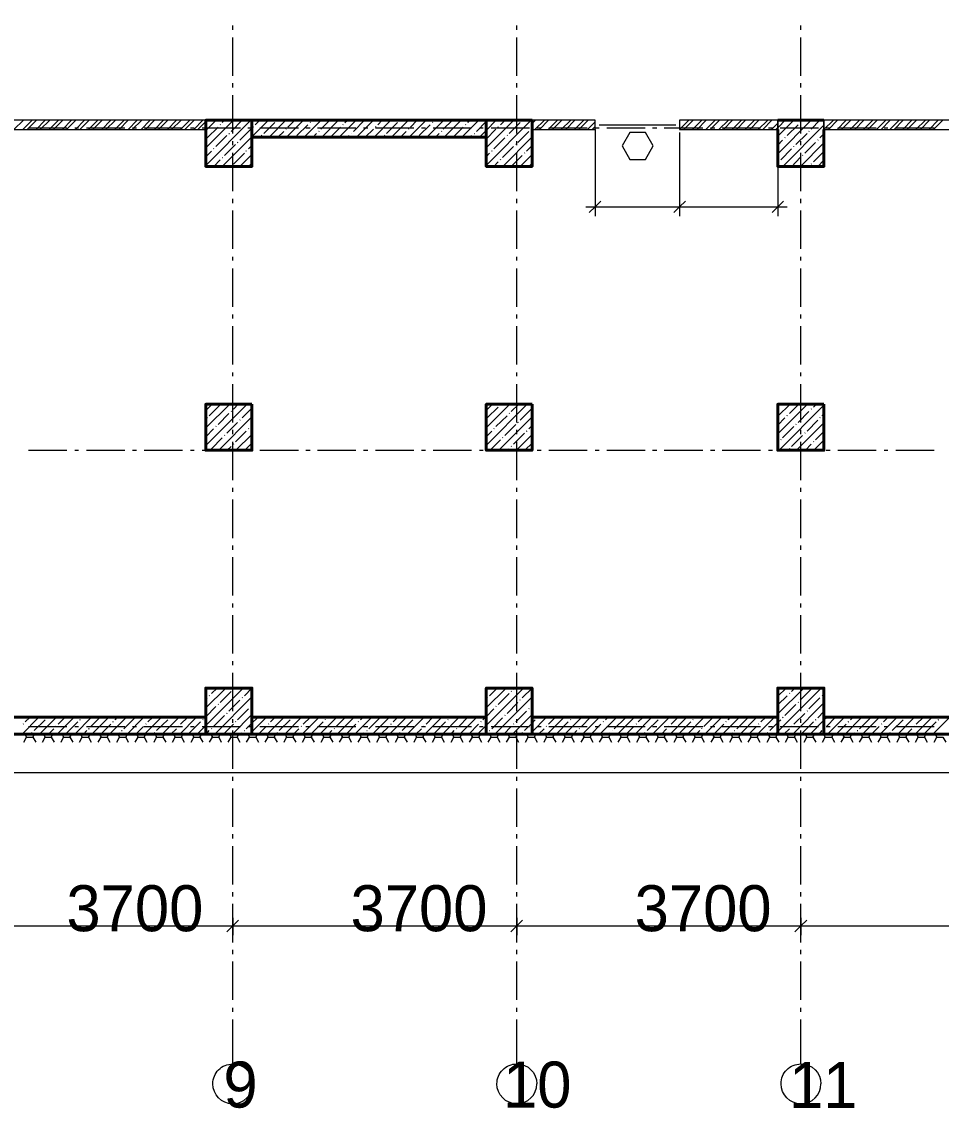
# Model space of a CAD drawing. Header units: millimetres. Extents: x -249154 to 415037, y -45458 to 354837.
# Drawn here: x -206951 to -194967, y -3469 to 10702 of the extents above; entities that cross this region are included whole.
import ezdxf

# ---------------------------------------------------------------- set-up
doc = ezdxf.new("R2010")
doc.units = ezdxf.units.MM

msp = doc.modelspace()

# ---------------------------------------------------------------- linework, layer by layer
at = {"lineweight": 9}
for points in [[(-191611, 25247), (-191611, 25650), (-195996, 25650), (-195996, 29132), (-230738, 29132), (-230738, 909), (-191611, 909), (-191611, 1308)], [(-204202, 10598), (-204202, 10653)], [(-200499, 10598), (-200499, 10653)], [(-196797, 10598), (-196797, 10653)], [(-204202, 9996), (-204202, 10496)], [(-200499, 9996), (-200499, 10496)], [(-196797, 9996), (-196797, 10496)], [(-204202, 9844), (-204202, 9899)], [(-200499, 9844), (-200499, 9899)], [(-196797, 9844), (-196797, 9899)], [(-204202, 9242), (-204202, 9746)], [(-200499, 9242), (-200499, 9746)], [(-196797, 9242), (-196797, 9746)], [(-207053, 9297), (-206930, 9416)], [(-206938, 9297), (-206816, 9416)], [(-206879, 9297), (-206761, 9416)], [(-206765, 9297), (-206646, 9416)], [(-206710, 9297), (-206587, 9416)], [(-206595, 9297), (-206472, 9416)], [(-206536, 9297), (-206417, 9416)], [(-206422, 9297), (-206303, 9416)], [(-206367, 9297), (-206248, 9416)], [(-206252, 9297), (-206134, 9416)], [(-206193, 9297), (-206074, 9416)], [(-206083, 9297), (-205960, 9416)], [(-206023, 9297), (-205905, 9416)], [(-205909, 9297), (-205790, 9416)], [(-205854, 9297), (-205731, 9416)], [(-205740, 9297), (-205617, 9416)], [(-205680, 9297), (-205562, 9416)], [(-205566, 9297), (-205447, 9416)], [(-205511, 9297), (-205388, 9416)], [(-205396, 9297), (-205278, 9416)], [(-205337, 9297), (-205219, 9416)], [(-205223, 9297), (-205104, 9416)], [(-205168, 9297), (-205049, 9416)], [(-205053, 9297), (-204935, 9416)], [(-204998, 9297), (-204875, 9416)], [(-204884, 9297), (-204761, 9416)], [(-204825, 9297), (-204706, 9416)], [(-204710, 9297), (-204592, 9416)], [(-204655, 9297), (-204553, 9399)], [(-204553, 9285), (-204418, 9416)], [(-204553, 9056), (-204193, 9416)], [(-204553, 8827), (-203965, 9416)], [(-204553, 9399), (-204532, 9416)], [(-204363, 9357), (-204359, 9361)], [(-204337, 8814), (-203952, 9200), (-203736, 9416)], [(-204337, 9386), (-204308, 9416)], [(-204223, 9272), (-204079, 9416)], [(-203910, 9357), (-203850, 9416)], [(-203795, 9242), (-203651, 9386)], [(-203727, 9196), (-203507, 9416)], [(-203621, 9416), (-203621, 9416)], [(-203499, 9196), (-203278, 9416)], [(-203482, 9327), (-203393, 9416)], [(-203367, 9217), (-203223, 9357)], [(-203270, 9196), (-203050, 9416)], [(-203194, 9386), (-203189, 9391)], [(-203168, 9416), (-203164, 9416)], [(-203054, 9302), (-202935, 9416)], [(-203041, 9196), (-202821, 9416)], [(-202812, 9196), (-202592, 9416)], [(-202766, 9357), (-202761, 9361)], [(-202740, 9386), (-202706, 9416)], [(-202626, 9272), (-202482, 9416)], [(-202588, 9196), (-202367, 9416)], [(-202359, 9196), (-202139, 9416)], [(-202312, 9357), (-202253, 9416)], [(-202198, 9242), (-202054, 9386)], [(-202130, 9196), (-201910, 9416)], [(-202024, 9416), (-202024, 9416)], [(-201901, 9196), (-201681, 9416)], [(-201885, 9327), (-201796, 9416)], [(-201770, 9217), (-201626, 9357)], [(-201673, 9196), (-201452, 9416)], [(-201596, 9386), (-201592, 9391)], [(-201567, 9416), (-201567, 9416)], [(-201457, 9302), (-201338, 9416)], [(-201444, 9196), (-201224, 9416)], [(-201215, 9196), (-200995, 9416)], [(-201169, 9357), (-201164, 9361)], [(-201139, 9386), (-201109, 9416)], [(-201025, 9272), (-200897, 9399), (-200885, 9416)], [(-200986, 9196), (-200897, 9285), (-200766, 9416)], [(-200897, 9056), (-200537, 9416)], [(-200897, 8827), (-200313, 9416)], [(-200711, 9357), (-200652, 9416)], [(-200597, 9242), (-200457, 9386)], [(-200427, 9416), (-200427, 9416)], [(-200300, 9374), (-200254, 9416)], [(-200300, 9297), (-199478, 9297), (-199478, 9416), (-200300, 9416)], [(-200262, 9297), (-200139, 9416)], [(-200203, 9297), (-200084, 9416)], [(-200088, 9297), (-199970, 9416)], [(-200033, 9297), (-199910, 9416)], [(-199919, 9297), (-199796, 9416)], [(-199860, 9297), (-199741, 9416)], [(-199745, 9297), (-199627, 9416)], [(-199690, 9297), (-199567, 9416)], [(-199576, 9297), (-199478, 9395)], [(-199427, 9357), (-198428, 9357)], [(-198377, 9297), (-198258, 9416)], [(-198377, 9412), (-198373, 9416)], [(-198322, 9297), (-198199, 9416)], [(-198207, 9297), (-198085, 9416)], [(-198148, 9297), (-198029, 9416)], [(-198034, 9297), (-197915, 9416)], [(-197979, 9297), (-197856, 9416)], [(-197864, 9297), (-197741, 9416)], [(-197805, 9297), (-197686, 9416)], [(-197691, 9297), (-197572, 9416)], [(-197635, 9297), (-197517, 9416)], [(-197521, 9297), (-197402, 9416)], [(-197462, 9297), (-197343, 9416)], [(-197352, 9297), (-197229, 9416)], [(-197292, 9297), (-197174, 9416)], [(-197178, 9297), (-197097, 9378)], [(-197097, 9208), (-196886, 9416)], [(-197097, 8980), (-196661, 9416)], [(-197097, 9416), (-197097, 9297)], [(-197089, 9327), (-197000, 9416)], [(-196975, 9217), (-196831, 9357)], [(-196805, 9386), (-196801, 9391)], [(-196776, 9416), (-196771, 9416)], [(-196661, 9302), (-196547, 9416)], [(-196496, 9297), (-196373, 9416)], [(-196496, 9407), (-196487, 9416)], [(-196496, 9297), (-196496, 9416)], [(-196437, 9297), (-196318, 9416)], [(-196322, 9297), (-196204, 9416)], [(-196267, 9297), (-196144, 9416)], [(-196153, 9297), (-196030, 9416)], [(-196093, 9297), (-195975, 9416)], [(-195979, 9297), (-195860, 9416)], [(-195924, 9297), (-195801, 9416)], [(-195810, 9297), (-195691, 9416)], [(-195750, 9297), (-195632, 9416)], [(-195636, 9297), (-195517, 9416)], [(-195581, 9297), (-195462, 9416)], [(-195466, 9297), (-195348, 9416)], [(-195411, 9297), (-195289, 9416)], [(-195297, 9297), (-195174, 9416)], [(-195238, 9297), (-195119, 9416)], [(-195123, 9297), (-195005, 9416)], [(-195068, 9297), (-194945, 9416)], [(-206862, 9319), (-206362, 9319)], [(-206261, 9319), (-206210, 9319)], [(-206108, 9319), (-205608, 9319)], [(-205507, 9319), (-205456, 9319)], [(-205354, 9319), (-204854, 9319)], [(-204753, 9319), (-204702, 9319)], [(-204600, 9319), (-204100, 9319)], [(-204536, 9187), (-204392, 9327)], [(-204422, 9073), (-204278, 9217)], [(-204253, 9242), (-204244, 9246)], [(-204109, 9158), (-203965, 9302)], [(-204003, 9319), (-203948, 9319)], [(-203935, 9327), (-203931, 9335)], [(-203846, 9319), (-203346, 9319)], [(-203825, 9217), (-203816, 9221)], [(-203613, 9196), (-203537, 9272)], [(-203507, 9302), (-203503, 9306)], [(-203249, 9319), (-203194, 9319)], [(-203155, 9196), (-203109, 9242)], [(-203096, 9319), (-202596, 9319)], [(-203079, 9272), (-203075, 9276)], [(-202927, 9196), (-202795, 9327)], [(-202698, 9196), (-202681, 9217)], [(-202651, 9242), (-202647, 9246)], [(-202495, 9319), (-202440, 9319)], [(-202473, 9196), (-202367, 9302)], [(-202342, 9319), (-201842, 9319)], [(-202338, 9327), (-202334, 9335)], [(-202223, 9217), (-202219, 9221)], [(-202016, 9196), (-201940, 9272)], [(-201910, 9302), (-201906, 9306)], [(-201741, 9319), (-201690, 9319)], [(-201588, 9319), (-201088, 9319)], [(-201558, 9196), (-201512, 9242)], [(-201482, 9272), (-201478, 9276)], [(-201330, 9196), (-201198, 9327)], [(-201101, 9196), (-201084, 9217)], [(-201054, 9242), (-201050, 9246)], [(-200986, 9319), (-200936, 9319)], [(-200897, 9170), (-200770, 9302)], [(-200834, 9319), (-200334, 9319)], [(-200741, 9327), (-200736, 9335)], [(-200626, 9217), (-200622, 9221)], [(-200487, 9128), (-200343, 9272)], [(-200313, 9302), (-200309, 9306)], [(-200232, 9319), (-200182, 9319)], [(-200080, 9319), (-199580, 9319)], [(-199516, 9297), (-199478, 9335)], [(-199478, 9319), (-199427, 9319)], [(-199478, 9297), (-199478, 8289), (-199478, 8166)], [(-199326, 9319), (-198826, 9319)], [(-198728, 9319), (-198673, 9319)], [(-198576, 9319), (-198072, 9319)], [(-198377, 9255), (-198377, 8289), (-198377, 8166)], [(-197974, 9319), (-197919, 9319)], [(-197822, 9319), (-197322, 9319)], [(-197220, 9319), (-197165, 9319)], [(-197123, 9297), (-197097, 9323)], [(-197068, 9319), (-196568, 9319)], [(-197030, 8814), (-196496, 9352)], [(-196860, 9102), (-196716, 9242)], [(-196691, 9272), (-196687, 9276)], [(-196547, 9187), (-196496, 9238)], [(-196466, 9319), (-196415, 9319)], [(-196314, 9319), (-195814, 9319)], [(-195712, 9319), (-195661, 9319)], [(-195560, 9319), (-195060, 9319)], [(-204308, 8958), (-204164, 9102)], [(-204202, 9090), (-204202, 9145)], [(-204138, 9128), (-204130, 9132)], [(-203994, 9043), (-203952, 9086)], [(-200800, 9043), (-200656, 9187)], [(-200686, 8929), (-200542, 9073)], [(-200681, 8814), (-200300, 9200)], [(-200512, 9102), (-200508, 9107)], [(-200499, 9090), (-200499, 9145)], [(-200372, 9013), (-200300, 9086)], [(-197097, 9094), (-197034, 9158)], [(-197004, 9187), (-197000, 9191)], [(-196890, 9073), (-196886, 9077)], [(-196801, 8814), (-196496, 9124)], [(-196797, 9090), (-196797, 9145)], [(-196746, 8988), (-196606, 9128)], [(-196576, 9158), (-196572, 9162)], [(-204553, 8941), (-204477, 9013)], [(-204452, 9043), (-204448, 9047)], [(-204337, 8929), (-204333, 8933)], [(-204202, 8492), (-204202, 8992)], [(-204193, 8844), (-204049, 8988)], [(-204109, 8814), (-203952, 8971)], [(-204024, 9013), (-204020, 9022)], [(-200897, 8941), (-200855, 8988)], [(-200825, 9013), (-200821, 9022)], [(-200571, 8814), (-200427, 8958)], [(-200499, 8492), (-200499, 8992)], [(-200457, 8814), (-200300, 8971)], [(-200398, 8988), (-200393, 8992)], [(-197059, 8899), (-196920, 9043)], [(-196915, 8814), (-196805, 8929)], [(-196797, 8492), (-196797, 8992)], [(-196776, 8958), (-196771, 8963)], [(-196631, 8874), (-196496, 9009)], [(-204448, 8814), (-204363, 8899)], [(-204223, 8814), (-204219, 8819)], [(-203994, 8814), (-203952, 8857)], [(-200796, 8814), (-200741, 8874)], [(-200711, 8899), (-200707, 8908)], [(-200343, 8814), (-200313, 8844)], [(-197097, 8814), (-197097, 8289), (-197097, 8166)], [(-197089, 8874), (-197085, 8878)], [(-196661, 8844), (-196657, 8848)], [(-196576, 8814), (-196496, 8895)], [(-204202, 8336), (-204202, 8391)], [(-200499, 8336), (-200499, 8391)], [(-196797, 8336), (-196797, 8391)], [(-204202, 7738), (-204202, 8238)], [(-200499, 7738), (-200499, 8238)], [(-199597, 8289), (-198377, 8289), (-196975, 8289)], [(-196797, 7738), (-196797, 8238)], [(-204202, 7586), (-204202, 7637)], [(-200499, 7586), (-200499, 7637)], [(-196797, 7586), (-196797, 7637)], [(-204202, 6984), (-204202, 7484)], [(-200499, 6984), (-200499, 7484)], [(-196797, 6984), (-196797, 7484)], [(-204202, 6832), (-204202, 6883)], [(-200499, 6832), (-200499, 6883)], [(-196797, 6832), (-196797, 6883)], [(-204202, 6230), (-204202, 6730)], [(-200499, 6230), (-200499, 6730)], [(-196797, 6230), (-196797, 6730)], [(-204202, 6078), (-204202, 6129)], [(-200499, 6078), (-200499, 6129)], [(-196797, 6078), (-196797, 6129)], [(-204202, 5476), (-204202, 5976)], [(-200499, 5476), (-200499, 5976)], [(-196797, 5476), (-196797, 5976)], [(-204553, 5633), (-204469, 5713)], [(-204553, 5404), (-204240, 5713)], [(-204553, 5175), (-204015, 5713)], [(-204507, 5561), (-204363, 5705)], [(-204193, 5650), (-204130, 5713)], [(-200897, 5633), (-200817, 5713)], [(-200897, 5404), (-200588, 5713)], [(-200897, 5175), (-200364, 5713)], [(-200885, 5535), (-200741, 5675)], [(-200711, 5705), (-200707, 5709)], [(-200571, 5620), (-200474, 5713)], [(-197097, 5557), (-196936, 5713)], [(-197097, 5328), (-196708, 5713)], [(-197089, 5675), (-197085, 5684)], [(-197081, 5112), (-196496, 5701)], [(-197059, 5705), (-197051, 5713)], [(-196945, 5591), (-196822, 5713)], [(-196631, 5675), (-196593, 5713)], [(-204536, 5535), (-204532, 5540)], [(-204392, 5451), (-204253, 5591)], [(-204384, 5112), (-203952, 5548)], [(-204223, 5620), (-204219, 5624)], [(-204079, 5535), (-203952, 5663)], [(-200770, 5421), (-200626, 5561)], [(-200732, 5112), (-200300, 5548)], [(-200597, 5591), (-200592, 5595)], [(-200457, 5506), (-200313, 5650)], [(-197097, 5442), (-197004, 5535)], [(-196975, 5561), (-196970, 5569)], [(-196831, 5476), (-196691, 5620)], [(-196661, 5650), (-196657, 5654)], [(-196547, 5535), (-196543, 5540)], [(-196517, 5561), (-196496, 5586)], [(-204553, 5290), (-204452, 5391)], [(-204422, 5421), (-204418, 5425)], [(-204278, 5336), (-204138, 5476)], [(-204109, 5506), (-204104, 5510)], [(-203994, 5391), (-203990, 5396)], [(-203965, 5421), (-203952, 5434)], [(-200800, 5391), (-200792, 5396)], [(-200656, 5307), (-200512, 5451)], [(-200487, 5476), (-200478, 5480)], [(-200343, 5391), (-200300, 5434)], [(-197034, 5277), (-196890, 5421)], [(-196860, 5451), (-196856, 5455)], [(-196852, 5112), (-196496, 5472)], [(-196716, 5362), (-196576, 5506)], [(-204477, 5133), (-204337, 5277)], [(-204308, 5307), (-204303, 5311)], [(-204202, 5324), (-204202, 5379)], [(-204164, 5222), (-204024, 5362)], [(-204159, 5112), (-203952, 5319)], [(-200897, 5290), (-200825, 5362)], [(-200847, 5112), (-200711, 5247)], [(-200686, 5277), (-200681, 5281)], [(-200542, 5192), (-200398, 5336)], [(-200503, 5112), (-200300, 5319)], [(-200499, 5324), (-200499, 5379)], [(-200372, 5362), (-200364, 5366)], [(-197059, 5247), (-197055, 5252)], [(-196920, 5163), (-196776, 5307)], [(-196797, 5324), (-196797, 5379)], [(-196746, 5336), (-196742, 5341)], [(-196627, 5112), (-196496, 5243)], [(-196606, 5247), (-196496, 5358)], [(-206862, 5112), (-206362, 5112)], [(-206261, 5112), (-206210, 5112)], [(-206108, 5112), (-205608, 5112)], [(-205507, 5112), (-205456, 5112)], [(-205354, 5112), (-204854, 5112)], [(-204753, 5112), (-204702, 5112)], [(-204600, 5112), (-204100, 5112)], [(-204274, 5112), (-204223, 5163)], [(-204202, 4722), (-204202, 5222)], [(-204193, 5192), (-204189, 5197)], [(-204045, 5112), (-203952, 5205)], [(-204003, 5112), (-203948, 5112)], [(-203846, 5112), (-203346, 5112)], [(-203249, 5112), (-203194, 5112)], [(-203096, 5112), (-202596, 5112)], [(-202495, 5112), (-202440, 5112)], [(-202342, 5112), (-201842, 5112)], [(-201741, 5112), (-201690, 5112)], [(-201588, 5112), (-201088, 5112)], [(-200986, 5112), (-200936, 5112)], [(-200834, 5112), (-200334, 5112)], [(-200618, 5112), (-200597, 5133)], [(-200571, 5163), (-200567, 5167)], [(-200499, 4722), (-200499, 5222)], [(-200393, 5112), (-200300, 5205)], [(-200232, 5112), (-200182, 5112)], [(-200080, 5112), (-199580, 5112)], [(-199478, 5112), (-199427, 5112)], [(-199326, 5112), (-198826, 5112)], [(-198728, 5112), (-198673, 5112)], [(-198576, 5112), (-198072, 5112)], [(-197974, 5112), (-197919, 5112)], [(-197822, 5112), (-197322, 5112)], [(-197220, 5112), (-197165, 5112)], [(-197097, 5213), (-197089, 5222)], [(-197068, 5112), (-196568, 5112)], [(-196945, 5133), (-196941, 5141)], [(-196797, 4722), (-196797, 5222)], [(-196737, 5112), (-196661, 5192)], [(-196631, 5222), (-196627, 5226)], [(-196466, 5112), (-196415, 5112)], [(-196314, 5112), (-195814, 5112)], [(-195712, 5112), (-195661, 5112)], [(-195560, 5112), (-195060, 5112)], [(-204202, 4570), (-204202, 4625)], [(-200499, 4570), (-200499, 4625)], [(-196797, 4570), (-196797, 4625)], [(-204202, 3968), (-204202, 4472)], [(-200499, 3968), (-200499, 4472)], [(-196797, 3968), (-196797, 4472)], [(-204202, 3815), (-204202, 3871)], [(-200499, 3815), (-200499, 3871)], [(-196797, 3815), (-196797, 3871)], [(-204202, 3218), (-204202, 3718)], [(-200499, 3218), (-200499, 3718)], [(-196797, 3218), (-196797, 3718)], [(-204202, 3061), (-204202, 3116)], [(-200499, 3061), (-200499, 3116)], [(-196797, 3061), (-196797, 3116)], [(-204202, 2464), (-204202, 2964)], [(-200499, 2464), (-200499, 2964)], [(-196797, 2464), (-196797, 2964)], [(-204202, 2312), (-204202, 2362)], [(-200499, 2312), (-200499, 2362)], [(-196797, 2312), (-196797, 2362)], [(-204202, 1710), (-204202, 2210)], [(-200499, 1710), (-200499, 2210)], [(-196797, 1710), (-196797, 2210)], [(-204664, 1409), (-204553, 1524), (-204066, 2011)], [(-204553, 1981), (-204520, 2011)], [(-204553, 1752), (-204291, 2011)], [(-204477, 1939), (-204405, 2011)], [(-204193, 1998), (-204189, 2002)], [(-204049, 1909), (-203952, 2011)], [(-201012, 1409), (-200897, 1524), (-200410, 2011)], [(-200897, 1981), (-200868, 2011)], [(-200897, 1752), (-200639, 2011)], [(-200855, 1909), (-200753, 2011)], [(-200542, 1998), (-200525, 2011)], [(-200427, 1884), (-200300, 2011)], [(-197131, 1409), (-197097, 1447), (-196530, 2011)], [(-197097, 1905), (-196987, 2011)], [(-197097, 1676), (-196759, 2011)], [(-196920, 1968), (-196873, 2011)], [(-196805, 1854), (-196661, 1998)], [(-204553, 1867), (-204536, 1884)], [(-204507, 1909), (-204503, 1913)], [(-204435, 1409), (-203952, 1896)], [(-204363, 1824), (-204223, 1968)], [(-204253, 1710), (-204109, 1854)], [(-204079, 1884), (-204075, 1888)], [(-200885, 1884), (-200881, 1888)], [(-200783, 1409), (-200300, 1896)], [(-200741, 1795), (-200597, 1939)], [(-200571, 1968), (-200567, 1973)], [(-200457, 1854), (-200453, 1858)], [(-197097, 1791), (-196975, 1909)], [(-196945, 1939), (-196941, 1943)], [(-196691, 1740), (-196547, 1884)], [(-196517, 1909), (-196513, 1913)], [(-204553, 1638), (-204422, 1769)], [(-204392, 1795), (-204388, 1803)], [(-204138, 1596), (-203994, 1740)], [(-203965, 1769), (-203960, 1774)], [(-200897, 1638), (-200800, 1740)], [(-200770, 1769), (-200766, 1774)], [(-200626, 1680), (-200487, 1824)], [(-200512, 1570), (-200372, 1710)], [(-200343, 1740), (-200338, 1744)], [(-200313, 1769), (-200300, 1782)], [(-197004, 1655), (-196860, 1795)], [(-196903, 1409), (-196496, 1820)], [(-196831, 1824), (-196826, 1829)], [(-196716, 1710), (-196712, 1714)], [(-196576, 1625), (-196496, 1706)], [(-206947, 1409), (-206727, 1630)], [(-206905, 1570), (-206841, 1630)], [(-206790, 1456), (-206646, 1596)], [(-206718, 1409), (-206498, 1630)], [(-206621, 1625), (-206612, 1630)], [(-206489, 1409), (-206269, 1630)], [(-206477, 1541), (-206384, 1630)], [(-206362, 1426), (-206218, 1570)], [(-206261, 1409), (-206040, 1630)], [(-206193, 1596), (-206184, 1600)], [(-206163, 1625), (-206155, 1630)], [(-206049, 1511), (-205930, 1630)], [(-206036, 1409), (-205816, 1630)], [(-205807, 1409), (-205587, 1630)], [(-205765, 1570), (-205757, 1574)], [(-205735, 1596), (-205701, 1630)], [(-205621, 1481), (-205477, 1625)], [(-205579, 1409), (-205358, 1630)], [(-205350, 1409), (-205130, 1630)], [(-205308, 1570), (-205244, 1630)], [(-205193, 1456), (-205049, 1596)], [(-205121, 1409), (-204901, 1630)], [(-205019, 1625), (-205015, 1630)], [(-204892, 1409), (-204672, 1630)], [(-204880, 1541), (-204786, 1630)], [(-204765, 1426), (-204621, 1570)], [(-204592, 1596), (-204587, 1600)], [(-204566, 1625), (-204558, 1630)], [(-204452, 1511), (-204308, 1655)], [(-204278, 1680), (-204274, 1689)], [(-204206, 1409), (-203952, 1668)], [(-204202, 1558), (-204202, 1608)], [(-204164, 1570), (-204159, 1574)], [(-204024, 1481), (-203952, 1553), (-203880, 1625)], [(-203982, 1409), (-203952, 1439), (-203761, 1630)], [(-203753, 1409), (-203532, 1630)], [(-203710, 1570), (-203647, 1630)], [(-203596, 1456), (-203452, 1596)], [(-203524, 1409), (-203304, 1630)], [(-203422, 1625), (-203418, 1630)], [(-203295, 1409), (-203075, 1630)], [(-203283, 1541), (-203189, 1630)], [(-203168, 1426), (-203024, 1570)], [(-203066, 1409), (-202846, 1630)], [(-202994, 1596), (-202990, 1600)], [(-202965, 1625), (-202961, 1630)], [(-202855, 1511), (-202732, 1630)], [(-202838, 1409), (-202617, 1630)], [(-202609, 1409), (-202389, 1630)], [(-202567, 1570), (-202562, 1574)], [(-202537, 1596), (-202503, 1630)], [(-202427, 1481), (-202283, 1625)], [(-202380, 1409), (-202160, 1630)], [(-202156, 1409), (-201935, 1630)], [(-202109, 1570), (-202050, 1630)], [(-201995, 1456), (-201855, 1596)], [(-201927, 1409), (-201707, 1630)], [(-201825, 1625), (-201821, 1630)], [(-201698, 1409), (-201478, 1630)], [(-201681, 1541), (-201592, 1630)], [(-201567, 1426), (-201427, 1570)], [(-201469, 1409), (-201249, 1630)], [(-201397, 1596), (-201393, 1600)], [(-201368, 1625), (-201363, 1630)], [(-201253, 1511), (-201135, 1630)], [(-201241, 1409), (-201020, 1630)], [(-200969, 1570), (-200965, 1574)], [(-200940, 1596), (-200906, 1630)], [(-200825, 1481), (-200686, 1625)], [(-200656, 1655), (-200652, 1659)], [(-200554, 1409), (-200300, 1668)], [(-200499, 1558), (-200499, 1608)], [(-200398, 1456), (-200300, 1553), (-200258, 1596)], [(-200330, 1409), (-200300, 1439), (-200110, 1630)], [(-200228, 1625), (-200224, 1630)], [(-200101, 1409), (-199881, 1630)], [(-200084, 1541), (-199995, 1630)], [(-199970, 1426), (-199830, 1570)], [(-199872, 1409), (-199652, 1630)], [(-199800, 1596), (-199796, 1600)], [(-199771, 1625), (-199766, 1630)], [(-199656, 1511), (-199538, 1630)], [(-199644, 1409), (-199423, 1630)], [(-199415, 1409), (-199194, 1630)], [(-199372, 1570), (-199368, 1574)], [(-199343, 1596), (-199309, 1630)], [(-199228, 1481), (-199084, 1625)], [(-199186, 1409), (-198966, 1630)], [(-198957, 1409), (-198737, 1630)], [(-198915, 1570), (-198851, 1630)], [(-198800, 1456), (-198656, 1596)], [(-198728, 1409), (-198508, 1630)], [(-198631, 1625), (-198627, 1630)], [(-198500, 1409), (-198284, 1630)], [(-198487, 1541), (-198394, 1630)], [(-198373, 1426), (-198229, 1570)], [(-198275, 1409), (-198055, 1630)], [(-198203, 1596), (-198199, 1600)], [(-198174, 1625), (-198169, 1630)], [(-198059, 1511), (-197941, 1630)], [(-198046, 1409), (-197826, 1630)], [(-197818, 1409), (-197597, 1630)], [(-197775, 1570), (-197771, 1574)], [(-197746, 1596), (-197712, 1630)], [(-197631, 1481), (-197487, 1625)], [(-197589, 1409), (-197369, 1630)], [(-197360, 1409), (-197140, 1630)], [(-197318, 1570), (-197254, 1630)], [(-197203, 1456), (-197097, 1562), (-197059, 1596)], [(-197034, 1625), (-197025, 1630)], [(-196890, 1541), (-196746, 1680)], [(-196797, 1558), (-196797, 1608)], [(-196776, 1426), (-196631, 1570)], [(-196674, 1409), (-196496, 1591), (-196454, 1630)], [(-196606, 1596), (-196598, 1600)], [(-196462, 1511), (-196343, 1630)], [(-196449, 1409), (-196229, 1630)], [(-196221, 1409), (-196000, 1630)], [(-196178, 1570), (-196170, 1574)], [(-196149, 1596), (-196115, 1630)], [(-196034, 1481), (-195890, 1625)], [(-195992, 1409), (-195771, 1630)], [(-195763, 1409), (-195543, 1630)], [(-195721, 1570), (-195657, 1630)], [(-195606, 1456), (-195462, 1596)], [(-195534, 1409), (-195314, 1630)], [(-195433, 1625), (-195428, 1630)], [(-195305, 1409), (-195085, 1630)], [(-195293, 1541), (-195200, 1630)], [(-195178, 1426), (-195034, 1570)], [(-195077, 1409), (-194856, 1630)], [(-195005, 1596), (-195000, 1600)], [(-194979, 1625), (-194971, 1630)], [(-206934, 1541), (-206930, 1545)], [(-206862, 1511), (-206362, 1511)], [(-206820, 1426), (-206816, 1430)], [(-206604, 1409), (-206532, 1481)], [(-206506, 1511), (-206502, 1515)], [(-206261, 1511), (-206210, 1511)], [(-206146, 1409), (-206104, 1456)], [(-206108, 1511), (-205608, 1511)], [(-206079, 1481), (-206070, 1486)], [(-205922, 1409), (-205790, 1541)], [(-205693, 1409), (-205676, 1426)], [(-205651, 1456), (-205642, 1460)], [(-205507, 1511), (-205456, 1511)], [(-205464, 1409), (-205363, 1511)], [(-205354, 1511), (-204854, 1511)], [(-205333, 1541), (-205329, 1545)], [(-205223, 1426), (-205214, 1430)], [(-205007, 1409), (-204935, 1481)], [(-204905, 1511), (-204901, 1515)], [(-204753, 1511), (-204702, 1511)], [(-204600, 1511), (-204100, 1511)], [(-204549, 1409), (-204507, 1456)], [(-204477, 1481), (-204473, 1486)], [(-204320, 1409), (-204193, 1541)], [(-204202, 956), (-204202, 1456)], [(-204096, 1409), (-204079, 1426)], [(-204049, 1456), (-204045, 1460)], [(-204003, 1511), (-203948, 1511)], [(-203867, 1409), (-203765, 1511)], [(-203846, 1511), (-203346, 1511)], [(-203736, 1541), (-203732, 1545)], [(-203621, 1426), (-203617, 1430)], [(-203410, 1409), (-203338, 1481)], [(-203308, 1511), (-203304, 1515)], [(-203249, 1511), (-203194, 1511)], [(-203096, 1511), (-202596, 1511)], [(-202952, 1409), (-202910, 1456)], [(-202880, 1481), (-202876, 1486)], [(-202723, 1409), (-202596, 1541)], [(-202495, 1511), (-202440, 1511)], [(-202495, 1409), (-202482, 1426)], [(-202452, 1456), (-202448, 1460)], [(-202342, 1511), (-201842, 1511)], [(-202270, 1409), (-202168, 1511)], [(-202139, 1541), (-202134, 1545)], [(-202024, 1426), (-202020, 1430)], [(-201813, 1409), (-201741, 1481)], [(-201741, 1511), (-201690, 1511)], [(-201711, 1511), (-201707, 1515)], [(-201588, 1511), (-201088, 1511)], [(-201355, 1409), (-201313, 1456)], [(-201283, 1481), (-201279, 1486)], [(-201126, 1409), (-200999, 1541)], [(-200986, 1511), (-200936, 1511)], [(-200897, 1409), (-200885, 1426)], [(-200855, 1456), (-200851, 1460)], [(-200834, 1511), (-200334, 1511)], [(-200669, 1409), (-200571, 1511)], [(-200542, 1541), (-200537, 1545)], [(-200499, 956), (-200499, 1456)], [(-200427, 1426), (-200423, 1430)], [(-200232, 1511), (-200182, 1511)], [(-200215, 1409), (-200143, 1481)], [(-200114, 1511), (-200110, 1515)], [(-200080, 1511), (-199580, 1511)], [(-199758, 1409), (-199716, 1456)], [(-199686, 1481), (-199682, 1486)], [(-199529, 1409), (-199402, 1541)], [(-199478, 1511), (-199427, 1511)], [(-199326, 1511), (-198826, 1511)], [(-199300, 1409), (-199288, 1426)], [(-199258, 1456), (-199254, 1460)], [(-199072, 1409), (-198974, 1511)], [(-198945, 1541), (-198940, 1545)], [(-198830, 1426), (-198826, 1430)], [(-198728, 1511), (-198673, 1511)], [(-198614, 1409), (-198546, 1481)], [(-198576, 1511), (-198072, 1511)], [(-198517, 1511), (-198512, 1515)], [(-198161, 1409), (-198114, 1456)], [(-198089, 1481), (-198085, 1486)], [(-197974, 1511), (-197919, 1511)], [(-197932, 1409), (-197801, 1541)], [(-197822, 1511), (-197322, 1511)], [(-197703, 1409), (-197686, 1426)], [(-197661, 1456), (-197657, 1460)], [(-197475, 1409), (-197373, 1511)], [(-197347, 1541), (-197343, 1545)], [(-197233, 1426), (-197229, 1430)], [(-197220, 1511), (-197165, 1511)], [(-197068, 1511), (-196568, 1511)], [(-197017, 1409), (-196945, 1481)], [(-196920, 1511), (-196915, 1515)], [(-196797, 956), (-196797, 1456)], [(-196559, 1409), (-196517, 1456)], [(-196492, 1481), (-196483, 1486)], [(-196466, 1511), (-196415, 1511)], [(-196335, 1409), (-196204, 1541)], [(-196314, 1511), (-195814, 1511)], [(-196106, 1409), (-196089, 1426)], [(-196064, 1456), (-196055, 1460)], [(-195877, 1409), (-195776, 1511)], [(-195746, 1541), (-195742, 1545)], [(-195712, 1511), (-195661, 1511)], [(-195636, 1426), (-195627, 1430)], [(-195560, 1511), (-195060, 1511)], [(-195420, 1409), (-195348, 1481)], [(-195318, 1511), (-195314, 1515)], [(-206922, 1308), (-206888, 1371)], [(-206909, 1409), (-206888, 1371), (-206807, 1371), (-206769, 1308)], [(-206807, 1371), (-206786, 1409)], [(-206680, 1308), (-206646, 1371)], [(-206667, 1409), (-206646, 1371), (-206566, 1371), (-206528, 1308)], [(-206566, 1371), (-206545, 1409)], [(-206439, 1308), (-206405, 1371)], [(-206426, 1409), (-206405, 1371), (-206324, 1371), (-206286, 1308)], [(-206324, 1371), (-206299, 1409)], [(-206197, 1308), (-206163, 1371)], [(-206184, 1409), (-206163, 1371), (-206079, 1371), (-206045, 1308)], [(-206079, 1371), (-206057, 1409)], [(-205956, 1308), (-205918, 1371)], [(-205943, 1409), (-205918, 1371), (-205837, 1371), (-205803, 1308)], [(-205837, 1371), (-205816, 1409)], [(-205714, 1308), (-205676, 1371)], [(-205697, 1409), (-205676, 1371), (-205596, 1371), (-205562, 1308)], [(-205596, 1371), (-205574, 1409)], [(-205473, 1308), (-205435, 1371)], [(-205456, 1409), (-205435, 1371), (-205354, 1371), (-205320, 1308)], [(-205354, 1371), (-205333, 1409)], [(-205227, 1308), (-205193, 1371)], [(-205214, 1409), (-205193, 1371), (-205113, 1371), (-205075, 1308)], [(-205113, 1371), (-205091, 1409)], [(-204986, 1308), (-204952, 1371)], [(-204973, 1409), (-204952, 1371), (-204871, 1371), (-204833, 1308)], [(-204871, 1371), (-204850, 1409)], [(-204744, 1308), (-204710, 1371)], [(-204731, 1409), (-204710, 1371), (-204630, 1371), (-204592, 1308)], [(-204630, 1371), (-204604, 1409)], [(-204503, 1308), (-204464, 1371)], [(-204490, 1409), (-204464, 1371), (-204384, 1371), (-204350, 1308)], [(-204384, 1371), (-204363, 1409)], [(-204261, 1308), (-204223, 1371)], [(-204244, 1409), (-204223, 1371), (-204143, 1371), (-204109, 1308)], [(-204143, 1371), (-204121, 1409)], [(-204020, 1308), (-203982, 1371)], [(-204003, 1409), (-203982, 1371), (-203901, 1371), (-203867, 1308)], [(-203901, 1371), (-203880, 1409)], [(-203778, 1308), (-203740, 1371)], [(-203761, 1409), (-203740, 1371), (-203660, 1371), (-203621, 1308)], [(-203660, 1371), (-203638, 1409)], [(-203532, 1308), (-203499, 1371)], [(-203520, 1409), (-203499, 1371), (-203418, 1371), (-203380, 1308)], [(-203418, 1371), (-203397, 1409)], [(-203291, 1308), (-203257, 1371)], [(-203278, 1409), (-203257, 1371), (-203177, 1371), (-203138, 1308)], [(-203177, 1371), (-203155, 1409)], [(-203050, 1308), (-203016, 1371)], [(-203037, 1409), (-203016, 1371), (-202935, 1371), (-202897, 1308)], [(-202935, 1371), (-202910, 1409)], [(-202808, 1308), (-202770, 1371)], [(-202795, 1409), (-202770, 1371), (-202689, 1371), (-202656, 1308)], [(-202689, 1371), (-202668, 1409)], [(-202567, 1308), (-202528, 1371)], [(-202550, 1409), (-202528, 1371), (-202448, 1371), (-202414, 1308)], [(-202448, 1371), (-202427, 1409)], [(-202325, 1308), (-202287, 1371)], [(-202308, 1409), (-202287, 1371), (-202207, 1371), (-202173, 1308)], [(-202207, 1371), (-202185, 1409)], [(-202079, 1308), (-202046, 1371)], [(-202067, 1409), (-202046, 1371), (-201965, 1371), (-201927, 1308)], [(-201965, 1371), (-201944, 1409)], [(-201838, 1308), (-201804, 1371)], [(-201825, 1409), (-201804, 1371), (-201724, 1371), (-201685, 1308)], [(-201724, 1371), (-201702, 1409)], [(-201596, 1308), (-201563, 1371)], [(-201584, 1409), (-201563, 1371), (-201482, 1371), (-201444, 1308)], [(-201482, 1371), (-201457, 1409)], [(-201355, 1308), (-201321, 1371)], [(-201342, 1409), (-201321, 1371), (-201236, 1371), (-201202, 1308)], [(-201236, 1371), (-201215, 1409)], [(-201114, 1308), (-201075, 1371)], [(-201101, 1409), (-201075, 1371), (-200995, 1371), (-200961, 1308)], [(-200995, 1371), (-200974, 1409)], [(-200872, 1308), (-200834, 1371)], [(-200855, 1409), (-200834, 1371), (-200753, 1371), (-200720, 1308)], [(-200753, 1371), (-200732, 1409)], [(-200631, 1308), (-200592, 1371)], [(-200614, 1409), (-200592, 1371), (-200512, 1371), (-200478, 1308)], [(-200512, 1371), (-200491, 1409)], [(-200385, 1308), (-200351, 1371)], [(-200372, 1409), (-200351, 1371), (-200270, 1371), (-200232, 1308)], [(-200270, 1371), (-200249, 1409)], [(-200143, 1308), (-200110, 1371)], [(-200131, 1409), (-200110, 1371), (-200029, 1371), (-199991, 1308)], [(-200029, 1371), (-200008, 1409)], [(-199902, 1308), (-199868, 1371)], [(-199889, 1409), (-199868, 1371), (-199788, 1371), (-199749, 1308)], [(-199788, 1371), (-199762, 1409)], [(-199660, 1308), (-199622, 1371)], [(-199648, 1409), (-199622, 1371), (-199542, 1371), (-199508, 1308)], [(-199542, 1371), (-199521, 1409)], [(-199419, 1308), (-199381, 1371)], [(-199402, 1409), (-199381, 1371), (-199300, 1371), (-199266, 1308)], [(-199300, 1371), (-199279, 1409)], [(-199178, 1308), (-199139, 1371)], [(-199161, 1409), (-199139, 1371), (-199059, 1371), (-199025, 1308)], [(-199059, 1371), (-199038, 1409)], [(-198936, 1308), (-198898, 1371)], [(-198919, 1409), (-198898, 1371), (-198817, 1371), (-198779, 1308)], [(-198817, 1371), (-198796, 1409)], [(-198690, 1308), (-198656, 1371)], [(-198678, 1409), (-198656, 1371), (-198576, 1371), (-198538, 1308)], [(-198576, 1371), (-198555, 1409)], [(-198449, 1308), (-198415, 1371)], [(-198436, 1409), (-198415, 1371), (-198334, 1371), (-198296, 1308)], [(-198334, 1371), (-198313, 1409)], [(-198207, 1308), (-198174, 1371)], [(-198195, 1409), (-198174, 1371), (-198093, 1371), (-198055, 1308)], [(-198093, 1371), (-198068, 1409)], [(-197966, 1308), (-197928, 1371)], [(-197953, 1409), (-197928, 1371), (-197847, 1371), (-197813, 1308)], [(-197847, 1371), (-197826, 1409)], [(-197724, 1308), (-197686, 1371)], [(-197708, 1409), (-197686, 1371), (-197606, 1371), (-197572, 1308)], [(-197606, 1371), (-197585, 1409)], [(-197483, 1308), (-197445, 1371)], [(-197466, 1409), (-197445, 1371), (-197364, 1371), (-197330, 1308)], [(-197364, 1371), (-197343, 1409)], [(-197237, 1308), (-197203, 1371)], [(-197225, 1409), (-197203, 1371), (-197123, 1371), (-197085, 1308)], [(-197123, 1371), (-197102, 1409)], [(-196996, 1308), (-196962, 1371)], [(-196983, 1409), (-196962, 1371), (-196881, 1371), (-196843, 1308)], [(-196881, 1371), (-196860, 1409)], [(-196754, 1308), (-196720, 1371)], [(-196742, 1409), (-196720, 1371), (-196640, 1371), (-196602, 1308)], [(-196640, 1371), (-196615, 1409)], [(-196513, 1308), (-196479, 1371)], [(-196500, 1409), (-196479, 1371), (-196394, 1371), (-196360, 1308)], [(-196394, 1371), (-196373, 1409)], [(-196271, 1308), (-196233, 1371)], [(-196259, 1409), (-196233, 1371), (-196153, 1371), (-196119, 1308)], [(-196153, 1371), (-196132, 1409)], [(-196030, 1308), (-195992, 1371)], [(-196013, 1409), (-195992, 1371), (-195911, 1371), (-195877, 1308)], [(-195911, 1371), (-195890, 1409)], [(-195788, 1308), (-195750, 1371)], [(-195771, 1409), (-195750, 1371), (-195670, 1371), (-195636, 1308)], [(-195670, 1371), (-195649, 1409)], [(-195543, 1308), (-195509, 1371)], [(-195530, 1409), (-195509, 1371), (-195428, 1371), (-195390, 1308)], [(-195428, 1371), (-195407, 1409)], [(-195301, 1308), (-195267, 1371)], [(-195289, 1409), (-195267, 1371), (-195187, 1371), (-195149, 1308)], [(-195187, 1371), (-195166, 1409)], [(-195060, 1308), (-195026, 1371)], [(-195047, 1409), (-195026, 1371), (-194945, 1371), (-194907, 1308)], [(-204202, 803), (-204202, 854)], [(-200499, 803), (-200499, 854)], [(-196797, 803), (-196797, 854)], [(-204202, 202), (-204202, 702)], [(-200499, 202), (-200499, 702)], [(-196797, 202), (-196797, 702)], [(-204202, 49), (-204202, 104)], [(-200499, 49), (-200499, 104)], [(-196797, 49), (-196797, 104)], [(-204202, -552), (-204202, -52)], [(-200499, -552), (-200499, -52)], [(-196797, -552), (-196797, -52)], [(-204202, -705), (-204202, -650)], [(-200499, -705), (-200499, -650)], [(-196797, -705), (-196797, -650)], [(-204202, -1306), (-204202, -802)], [(-200499, -1306), (-200499, -802)], [(-196797, -1306), (-196797, -802)], [(-204202, -984), (-204202, -1090), (-204202, -1209)], [(-200499, -984), (-200499, -1090), (-200499, -1209)], [(-196797, -984), (-196797, -1090), (-196797, -1209)], [(-230141, -1090), (-226417, -1090), (-222113, -1090), (-217610, -1090), (-216110, -1090), (-213107, -1090), (-211607, -1090), (-207904, -1090), (-204202, -1090), (-200499, -1090), (-196797, -1090), (-191794, -1090), (-191340, -1090), (-187739, -1090), (-186939, -1090), (-182435, -1090), (-181635, -1090), (-177932, -1090), (-175632, -1090), (-173429, -1090), (-169629, -1090)], [(-204202, -1459), (-204202, -1404)], [(-200499, -1459), (-200499, -1404)], [(-196797, -1459), (-196797, -1404)], [(-204202, -2056), (-204202, -1556)], [(-200499, -2056), (-200499, -1556)], [(-196797, -2056), (-196797, -1556)], [(-204202, -2209), (-204202, -2158)], [(-200499, -2209), (-200499, -2158)], [(-196797, -2209), (-196797, -2158)]]:
    msp.add_lwpolyline(points, dxfattribs=at)
for points in [[(-207604, 9297), (-204553, 9297), (-204553, 9416), (-207604, 9416)], [(-197097, 9416), (-198377, 9416), (-198377, 9297), (-197097, 9297)], [(-196496, 9297), (-192111, 9297), (-192111, 9416), (-196496, 9416)], [(-199025, 9259), (-199127, 9081), (-199025, 8903), (-198822, 8903), (-198720, 9081), (-198822, 9259)]]:
    msp.add_lwpolyline(points, close=True, dxfattribs=at)
at = {"lineweight": 40}
for points in [[(-203952, 9416), (-204553, 9416), (-204553, 8814), (-203952, 8814)], [(-200897, 9416), (-203952, 9416), (-203952, 9196), (-200897, 9196)], [(-200300, 9416), (-200897, 9416), (-200897, 8814), (-200300, 8814)], [(-203952, 5713), (-204553, 5713), (-204553, 5112), (-203952, 5112)], [(-200300, 5713), (-200897, 5713), (-200897, 5112), (-200300, 5112)], [(-196496, 5713), (-197097, 5713), (-197097, 5112), (-196496, 5112)], [(-203952, 1409), (-203952, 2011), (-204553, 2011), (-204553, 1409)], [(-200300, 1409), (-200300, 2011), (-200897, 2011), (-200897, 1409)], [(-196496, 1409), (-196496, 2011), (-197097, 2011), (-197097, 1409)], [(-207604, 1409), (-204553, 1409), (-204553, 1630), (-207604, 1630)], [(-203952, 1409), (-200897, 1409), (-200897, 1630), (-203952, 1630)], [(-200300, 1409), (-197097, 1409), (-197097, 1630), (-200300, 1630)], [(-196496, 1409), (-192111, 1409), (-192111, 1630), (-196496, 1630)]]:
    msp.add_lwpolyline(points, close=True, dxfattribs=at)
for points in [[(-196496, 9416), (-197097, 9416)], [(-197097, 9297), (-197097, 8814), (-196496, 8814), (-196496, 9297)]]:
    msp.add_lwpolyline(points, dxfattribs=at)
at = {"lineweight": 18}
for points in [[(-199402, 8361), (-199478, 8289), (-199555, 8213)], [(-198301, 8361), (-198377, 8289), (-198453, 8213)], [(-197021, 8361), (-197097, 8289), (-197169, 8213)], [(-204126, -1014), (-204202, -1090), (-204278, -1166)], [(-200423, -1014), (-200499, -1090), (-200576, -1166)], [(-196720, -1014), (-196797, -1090), (-196873, -1166)]]:
    msp.add_lwpolyline(points, dxfattribs=at)
at = {"lineweight": 9}
for points in [[(-204460, -3149, -0.418033), (-204202, -2891), (-204202, -2310)], [(-200758, -3149, -0.418033), (-200499, -2891), (-200499, -2310)], [(-197055, -3149, -0.418033), (-196797, -2891), (-196797, -2310)]]:
    msp.add_lwpolyline(points, format="xyb", dxfattribs=at)
for centre in [(-204203, -3148), (-200501, -3148), (-196798, -3148)]:
    msp.add_arc(centre, 264, 270.2862, 359.7138, dxfattribs=at)
for points in [[(-204202, -2891), (-204058, -2891), (-203939, -3005), (-203939, -3149)], [(-200499, -2891), (-200355, -2891), (-200237, -3005), (-200237, -3149)], [(-196797, -2891), (-196653, -2891), (-196534, -3005), (-196534, -3149)], [(-204202, -3412), (-204346, -3412), (-204460, -3293), (-204460, -3149)], [(-200499, -3412), (-200643, -3412), (-200758, -3293), (-200758, -3149)], [(-196797, -3412), (-196941, -3412), (-197055, -3293), (-197055, -3149)]]:
    msp.add_open_spline(points, degree=3, dxfattribs=at)

# ---------------------------------------------------------------- texts
at = {"char_height": 600, "attachment_point": 4, "style": ''}
for s, insert in [('3700', (-206369, -864)), ('3700', (-202666, -864)), ('3700', (-198963, -864)), ('9', (-204323, -3164)), ('10', (-200679, -3164)), ('11', (-196951, -3164))]:
    msp.add_mtext(s, dxfattribs=dict(at, insert=insert))

doc.saveas('drawing.dxf')
